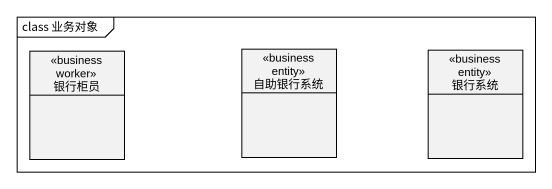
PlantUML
@startuml
mainframe class 业务对象
hide circle
hide empty members
class 自助银行系统 <<business entity>>
class 银行系统 <<business entity>>
class 银行柜员 <<business worker>>
@enduml
